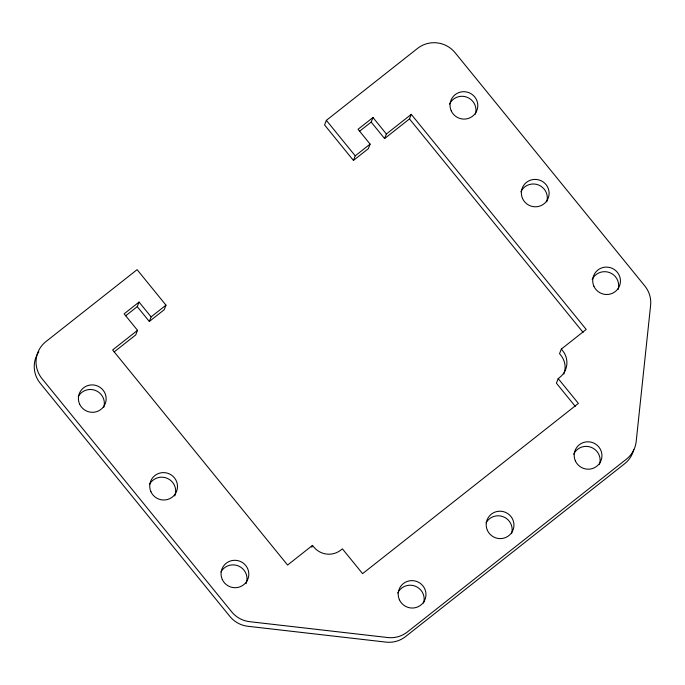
<?xml version="1.0" encoding="UTF-8"?>
<svg xmlns="http://www.w3.org/2000/svg" width="685" height="685" viewBox="0 0 685 685"><rect width="100%" height="100%" fill="white"/><g stroke="black" fill="none" stroke-linecap="round" stroke-linejoin="round"><path stroke-width="1.03" d="M137.257 306.649L139.055 302.068L151.111 316.89L149.313 321.479L137.257 306.649L125.638 315.811M139.055 302.068L124.122 313.841L137.522 330.324L135.733 334.914L114.164 351.927M372.983 117.503L371.184 122.084L384.593 138.567L386.383 133.986L372.983 117.503L358.05 129.285L370.106 144.115L368.316 148.696L353.434 160.436L324.562 124.935L326.36 120.355L417.55 48.404A26.758 26.304 21.4 0 1 455.105 52.711L644.799 285.936A26.758 26.304 21.4 0 1 650.613 305.347L636.185 441.525A26.758 26.304 21.4 0 1 626.441 459.147L407.335 632.015A26.758 26.304 21.4 0 1 387.744 637.529L249.657 621.68A26.758 26.304 21.4 0 1 231.693 611.859L41.999 378.634A26.758 26.304 21.4 0 1 45.921 341.601L137.111 269.659L165.984 305.159L164.194 309.74L149.313 321.479M353.434 160.436L355.232 155.855L370.106 144.115M384.593 138.567L409.476 118.933L411.274 114.352L586.214 329.442L561.332 349.076L559.534 353.657L560.878 355.309A19.266 18.94 21.4 0 1 563.841 374.053M311.752 547.246L312.471 545.414L313.816 547.067A19.266 18.94 21.4 0 0 326.736 554.088L329.245 554.208A19.266 18.94 21.4 0 0 340.813 550.115L342.414 548.848L362.588 573.653L578.38 403.405L558.198 378.599L559.808 377.332A19.266 18.94 21.4 0 0 562.676 350.729L561.332 349.076M558.198 378.599L556.408 383.18L575.237 406.333M359.574 131.246L371.184 122.084M151.111 316.89L165.984 305.159M137.522 330.324L112.64 349.958L287.589 565.048L312.471 545.414M386.383 133.986L411.274 114.352M409.476 118.933L583.072 332.371M326.36 120.355L355.232 155.855M449.506 104.111A13.914 13.674 21.4 0 1 467.084 97.244A13.914 13.674 21.4 0 1 475.373 114.198M520.84 191.809A13.914 13.674 21.4 0 1 538.419 184.941A13.914 13.674 21.4 0 1 546.707 201.895M592.165 279.506A13.914 13.674 21.4 0 1 609.744 272.639A13.914 13.674 21.4 0 1 618.041 289.592M573.653 454.206A13.914 13.674 21.4 0 1 591.232 447.339A13.914 13.674 21.4 0 1 599.521 464.293M486.076 522.818A13.914 13.674 21.4 0 1 511.541 533.709M397.685 593.039A13.914 13.674 21.4 0 1 415.264 586.172A13.914 13.674 21.4 0 1 423.553 603.125M220.947 571.906A13.914 13.674 21.4 0 1 238.954 566.195A13.914 13.674 21.4 0 1 246.112 583.637M149.613 484.209A13.914 13.674 21.4 0 1 167.619 478.498A13.914 13.674 21.4 0 1 174.778 495.94M78.278 396.512A13.914 13.674 21.4 0 1 103.743 407.395M38.831 351.825A26.758 26.304 21.4 0 0 40.201 383.223L229.895 616.44A26.758 26.304 21.4 0 0 247.859 626.27L385.946 642.11A26.758 26.304 21.4 0 0 405.537 636.596L624.643 463.736A26.758 26.304 21.4 0 0 633.796 449.497M451.235 110.833A13.914 13.674 21.4 0 0 475.15 113.582A13.914 13.674 21.4 0 0 465.355 91.781A13.914 13.674 21.4 0 0 451.235 110.833M522.561 198.539A13.914 13.674 21.4 0 0 546.476 201.279A13.914 13.674 21.4 0 0 536.689 179.487A13.914 13.674 21.4 0 0 522.561 198.539M593.895 286.236A13.914 13.674 21.4 0 0 617.81 288.976A13.914 13.674 21.4 0 0 608.023 267.184A13.914 13.674 21.4 0 0 593.895 286.236M575.383 460.928A13.914 13.674 21.4 0 0 599.298 463.676A13.914 13.674 21.4 0 0 589.502 441.876A13.914 13.674 21.4 0 0 575.383 460.928M487.395 530.344A13.914 13.674 21.4 0 0 511.31 533.093A13.914 13.674 21.4 0 0 501.514 511.293A13.914 13.674 21.4 0 0 487.395 530.344M399.406 599.76A13.914 13.674 21.4 0 0 423.33 602.509A13.914 13.674 21.4 0 0 413.534 580.709A13.914 13.674 21.4 0 0 399.406 599.76M222.265 579.433A13.914 13.674 21.4 0 0 246.18 582.181A13.914 13.674 21.4 0 0 236.385 560.381A13.914 13.674 21.4 0 0 222.265 579.433M150.931 491.736A13.914 13.674 21.4 0 0 174.846 494.484A13.914 13.674 21.4 0 0 165.059 472.684A13.914 13.674 21.4 0 0 150.931 491.736M79.597 404.039A13.914 13.674 21.4 0 0 103.521 406.779A13.914 13.674 21.4 0 0 93.725 384.987A13.914 13.674 21.4 0 0 79.597 404.039"/></g></svg>
